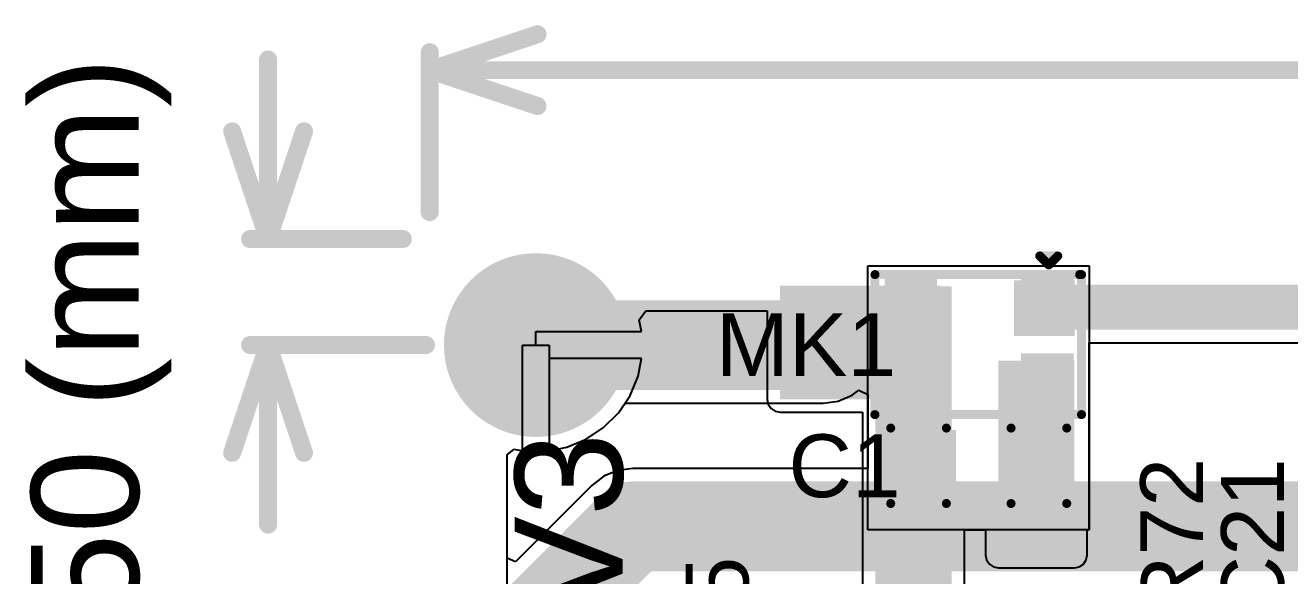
# Model space of a CAD drawing. Header units: millimetres. Extents: x -0.28 to 2.08, y -0.28 to 2.74.
# Drawn here: x -0.284 to 0.42, y 2.433 to 2.74 of the extents above; entities that cross this region are included whole.
import ezdxf

# ---------------------------------------------------------------- set-up
doc = ezdxf.new("R2010")
doc.units = ezdxf.units.MM
doc.header["$MEASUREMENT"] = 0
for name, color, linetype in [('BottomLayer', 5, 'Continuous'), ('BottomSolder', 6, 'Continuous'), ('Mechanical1', 6, 'Continuous'), ('MultiLayer', 9, 'Continuous'), ('PadHoleLayer', 156, 'Continuous'), ('TopLayer', 1, 'Continuous'), ('TopOverlay', 2, 'Continuous'), ('TopPaste', 8, 'Continuous'), ('TopSolder', 216, 'Continuous'), ('ViaHoleLayer', 16, 'Continuous')]:
    doc.layers.add(name, color=color, linetype=linetype)
doc.styles.add('Arial', font='', dxfattribs={"height": 0.2})
doc.styles.get('Arial').set_extended_font_data('Arial')

# ---------------------------------------------------------------- blocks, each defined once
blk = doc.blocks.new('ZTS6117__87')
at = {"layer": 'TopLayer'}
for points in [[(-0.03248, 0.04862), (-0.00886, 0.04862), (-0.00886, 0.02736), (-0.03248, 0.02736)], [(0.00886, 0.04862), (0.03248, 0.04862), (0.03248, 0.02736), (0.00886, 0.02736)], [(-0.03248, -0.02736), (-0.00886, -0.02736), (-0.00886, -0.04862), (-0.03248, -0.04862)], [(0.00886, -0.02736), (0.03248, -0.02736), (0.03248, -0.04862), (0.00886, -0.04862)]]:
    blk.add_hatch(color=1, dxfattribs=at).paths.add_polyline_path(points)
at = {"layer": 'TopPaste'}
for points in [[(-0.03248, 0.04862), (-0.00886, 0.04862), (-0.00886, 0.02736), (-0.03248, 0.02736)], [(0.00886, 0.04862), (0.03248, 0.04862), (0.03248, 0.02736), (0.00886, 0.02736)], [(-0.03248, -0.02736), (-0.00886, -0.02736), (-0.00886, -0.04862), (-0.03248, -0.04862)], [(0.00886, -0.02736), (0.03248, -0.02736), (0.03248, -0.04862), (0.00886, -0.04862)]]:
    blk.add_hatch(color=8, dxfattribs=at).paths.add_polyline_path(points)
at = {"layer": 'TopSolder'}
for points in [[(-0.03648, 0.05262), (-0.00486, 0.05262), (-0.00486, 0.02336), (-0.03648, 0.02336)], [(0.00486, 0.05262), (0.03648, 0.05262), (0.03648, 0.02336), (0.00486, 0.02336)], [(-0.03648, -0.02336), (-0.00486, -0.02336), (-0.00486, -0.05262), (-0.03648, -0.05262)], [(0.00486, -0.02336), (0.03648, -0.02336), (0.03648, -0.05262), (0.00486, -0.05262)]]:
    blk.add_hatch(color=216, dxfattribs=at).paths.add_polyline_path(points)
at = {"layer": 'TopOverlay', "const_width": 0.005}
for points in [[(0.03895, 0.05705), (-0.039, 0.05705)], [(-0.039, -0.05795), (-0.039, 0.056)], [(0.039, 0.057), (0.03895, 0.05705)], [(0.039, -0.058), (0.039, 0.057)], [(-0.04937, 0.0338), (-0.04937, 0.0438)], [(-0.04437, 0.0388), (-0.04937, 0.0438)], [(-0.04937, 0.0338), (-0.04437, 0.0388)], [(0.039, -0.05795), (-0.039, -0.05795)]]:
    blk.add_lwpolyline(points, dxfattribs=at)
at = {"layer": 'TopOverlay', "const_width": 0.0025}
for points in [[(-0.04025, 0.05705, 1), (-0.03775, 0.05705, 1)], [(-0.04025, 0.056, 1), (-0.03775, 0.056, 1)], [(0.0377, 0.05705, 1), (0.0402, 0.05705, 1)], [(0.0377, 0.05705, 1), (0.0402, 0.05705, 1)], [(0.03775, 0.057, 1), (0.04025, 0.057, 1)], [(0.03775, 0.057, 1), (0.04025, 0.057, 1)], [(-0.05062, 0.0438, 1), (-0.04812, 0.0438, 1)], [(-0.05062, 0.0438, 1), (-0.04812, 0.0438, 1)], [(-0.05062, 0.0338, 1), (-0.04812, 0.0338, 1)], [(-0.05062, 0.0338, 1), (-0.04812, 0.0338, 1)], [(-0.04562, 0.0388, 1), (-0.04312, 0.0388, 1)], [(-0.04562, 0.0388, 1), (-0.04312, 0.0388, 1)], [(-0.04025, -0.05795, 1), (-0.03775, -0.05795, 1)], [(-0.04025, -0.05795, 1), (-0.03775, -0.05795, 1)], [(0.03775, -0.05795, 1), (0.04025, -0.05795, 1)], [(0.03775, -0.058, 1), (0.04025, -0.058, 1)]]:
    blk.add_lwpolyline(points, format="xyb", close=True, dxfattribs=at)
blk = doc.blocks.new('CAP_0603_111')
at = {"layer": 'TopLayer'}
for points in [[(-0.015, 0.0175), (-0.015, -0.0175), (-0.045, -0.0175), (-0.045, 0.0175)], [(0.045, 0.0175), (0.045, -0.0175), (0.015, -0.0175), (0.015, 0.0175)]]:
    blk.add_hatch(color=1, dxfattribs=at).paths.add_polyline_path(points)
at = {"layer": 'TopPaste'}
for points in [[(-0.015, 0.0175), (-0.015, -0.0175), (-0.045, -0.0175), (-0.045, 0.0175)], [(0.045, 0.0175), (0.045, -0.0175), (0.015, -0.0175), (0.015, 0.0175)]]:
    blk.add_hatch(color=8, dxfattribs=at).paths.add_polyline_path(points)
at = {"layer": 'TopSolder'}
for points in [[(-0.01264, 0.01986), (-0.01264, -0.01986), (-0.04736, -0.01986), (-0.04736, 0.01986)], [(0.04736, 0.01986), (0.04736, -0.01986), (0.01264, -0.01986), (0.01264, 0.01986)]]:
    blk.add_hatch(color=216, dxfattribs=at).paths.add_polyline_path(points)
at = {"layer": 'TopOverlay', "const_width": 0.005}
for points in [[(-0.018, 0.021), (-0.049, 0.021)], [(-0.049, 0.021), (-0.049, -0.021)], [(0.049, 0.021), (0.018, 0.021)], [(0.049, 0.021), (0.049, -0.021)], [(-0.018, -0.021), (-0.049, -0.021)], [(0.049, -0.021), (0.018, -0.021)]]:
    blk.add_lwpolyline(points, dxfattribs=at)
at = {"layer": 'TopOverlay', "const_width": 0.0025}
for points in [[(-0.05025, 0.021, 1), (-0.04775, 0.021, 1)], [(-0.05025, 0.021, 1), (-0.04775, 0.021, 1)], [(-0.01925, 0.021, 1), (-0.01675, 0.021, 1)], [(0.01675, 0.021, 1), (0.01925, 0.021, 1)], [(0.04775, 0.021, 1), (0.05025, 0.021, 1)], [(0.04775, 0.021, 1), (0.05025, 0.021, 1)], [(-0.05025, -0.021, 1), (-0.04775, -0.021, 1)], [(-0.05025, -0.021, 1), (-0.04775, -0.021, 1)], [(-0.01925, -0.021, 1), (-0.01675, -0.021, 1)], [(0.01675, -0.021, 1), (0.01925, -0.021, 1)], [(0.04775, -0.021, 1), (0.05025, -0.021, 1)], [(0.04775, -0.021, 1), (0.05025, -0.021, 1)]]:
    blk.add_lwpolyline(points, format="xyb", close=True, dxfattribs=at)

msp = doc.modelspace()

# ---------------------------------------------------------------- hatches: boundary and pattern name
at = {"layer": 'BottomLayer'}
h = msp.add_hatch(color=5, dxfattribs=at)
edge = h.paths.add_edge_path()
edge.add_arc((0, 2.56189), 0.04921, 0, 360)
h = msp.add_hatch(color=5, dxfattribs=at)
edge = h.paths.add_edge_path()
edge.add_arc((0.15994, 2.56189), 0.01181, 0, 360)
h = msp.add_hatch(color=5, dxfattribs=at)
edge = h.paths.add_edge_path()
edge.add_arc((0.27811, 2.45994), 0.01181, 0, 360)
at = {"layer": 'BottomSolder'}
h = msp.add_hatch(color=6, dxfattribs=at)
edge = h.paths.add_edge_path()
edge.add_arc((0, 2.56189), 0.05118, 0, 360)
at = {"layer": 'MultiLayer'}
h = msp.add_hatch(color=9, dxfattribs=at)
edge = h.paths.add_edge_path()
edge.add_arc((0, 2.56189), 0.04921, 0, 360)
at = {"layer": 'PadHoleLayer'}
h = msp.add_hatch(color=156, dxfattribs=at)
edge = h.paths.add_edge_path()
edge.add_arc((0, 2.56189), 0.03937, 0, 360)
at = {"layer": 'TopLayer'}
h = msp.add_hatch(color=1, dxfattribs=at)
edge = h.paths.add_edge_path()
edge.add_arc((0, 2.56189), 0.04921, 0, 360)
for points in [[(0.3, 2.598), (0.26624, 2.598), (0.26624, 2.567), (0.3, 2.567)], [(0.136, 2.53167), (0.22538, 2.53167), (0.22538, 2.595), (0.136, 2.595)], [(0.189, 2.25585), (0.23156, 2.25585), (0.23156, 2.59463), (0.189, 2.59463)], [(0.25756, 2.44494), (0.29979, 2.44494), (0.29979, 2.5533), (0.25756, 2.5533)]]:
    msp.add_hatch(color=1, dxfattribs=at).paths.add_polyline_path(points)
h = msp.add_hatch(color=1, dxfattribs=at)
edge = h.paths.add_edge_path()
edge.add_arc((0.15994, 2.56189), 0.01181, 0, 360)
h = msp.add_hatch(color=1, dxfattribs=at)
edge = h.paths.add_edge_path()
edge.add_arc((0.27811, 2.45994), 0.01181, 0, 360)
at = {"layer": 'TopSolder'}
h = msp.add_hatch(color=216, dxfattribs=at)
edge = h.paths.add_edge_path()
edge.add_arc((0, 2.56189), 0.05118, 0, 360)
at = {"layer": 'ViaHoleLayer'}
h = msp.add_hatch(color=16, dxfattribs=at)
edge = h.paths.add_edge_path()
edge.add_arc((0.15994, 2.56189), 0.00591, 0, 360)
h = msp.add_hatch(color=16, dxfattribs=at)
edge = h.paths.add_edge_path()
edge.add_arc((0.27811, 2.45994), 0.00591, 0, 360)

# ---------------------------------------------------------------- linework, layer by layer
at = {"layer": 'BottomLayer'}
for p, q in [((0.18477, 2.45894), (0.18482, 2.606)), ((0.18482, 2.606), (0.308, 2.606)), ((0.308, 2.606), (0.308, 2.45894)), ((-0.0075, 2.50301), (-0.0075, 2.56189)), ((-0.0075, 2.56189), (0.0075, 2.56189)), ((0.0075, 2.56189), (0.0075, 2.50301)), ((0.17608, 2.53394), (0.1798, 2.53679)), ((0.1798, 2.53679), (0.1848, 2.53432)), ((0.1848, 2.53432), (0.18478, 2.49322)), ((0.04599, 2.52414), (0.04965, 2.52961)), ((0.04965, 2.52961), (0.15994, 2.52961)), ((0.15994, 2.52961), (0.1683, 2.53071)), ((0.1683, 2.53071), (0.17608, 2.53394)), ((0.03775, 2.5159), (0.04599, 2.52414)), ((0.02805, 2.50942), (0.03775, 2.5159)), ((0.01727, 2.50495), (0.02805, 2.50942)), ((-0.01602, 2.50076), (-0.01215, 2.50394)), ((-0.01602, 2.44315), (-0.01602, 2.50076)), ((-0.01215, 2.50394), (-0.0075, 2.50301)), ((0.0075, 2.50301), (0.01727, 2.50495)), ((0.04561, 2.49212), (0.03782, 2.4889)), ((0.05396, 2.49322), (0.04561, 2.49212)), ((0.18478, 2.49322), (0.05396, 2.49322)), ((0.03782, 2.4889), (0.03114, 2.48377)), ((0.03114, 2.48377), (-0.0114, 2.44123)), ((0.308, 2.45894), (0.18477, 2.45894)), ((-0.0114, 2.44123), (-0.01602, 2.44315))]:
    msp.add_line(p, q, dxfattribs=at)
at = {"layer": 'BottomLayer', "const_width": 0.05}
for points in [[(0, 2.56189), (0.15994, 2.56189)], [(-0.00106, 2.40593), (0.05396, 2.46094)], [(0.05396, 2.46094), (0.50701, 2.46094)]]:
    msp.add_lwpolyline(points, dxfattribs=at)
at = {"layer": 'BottomLayer', "const_width": 0.025}
for points in [[(-0.0125, 2.56189, 1), (0.0125, 2.56189, 1)], [(0.14744, 2.56189, 1), (0.17244, 2.56189, 1)], [(0.04146, 2.46094, 1), (0.06646, 2.46094, 1)], [(0.04146, 2.46094, 1), (0.06646, 2.46094, 1)]]:
    msp.add_lwpolyline(points, format="xyb", close=True, dxfattribs=at)
at = {"layer": 'Mechanical1', "const_width": 0.01}
for points in [[(-0.05905, 2.715), (0.00095, 2.735)], [(-0.14906, 2.62094), (-0.14906, 2.72094)], [(-0.05905, 2.63594), (-0.05905, 2.725)], [(-0.05905, 2.715), (0.00095, 2.695)], [(-0.05905, 2.715), (0.62328, 2.715)], [(-0.16906, 2.68094), (-0.14906, 2.62094)], [(-0.14906, 2.62094), (-0.12906, 2.68094)], [(-0.15906, 2.62094), (-0.07405, 2.62094)], [(-0.16906, 2.50189), (-0.14906, 2.56189)], [(-0.15906, 2.56189), (-0.06118, 2.56189)], [(-0.14906, 2.56189), (-0.12906, 2.50189)], [(-0.14906, 2.46189), (-0.14906, 2.56189)]]:
    msp.add_lwpolyline(points, dxfattribs=at)
at = {"layer": 'Mechanical1', "const_width": 0.005}
for points in [[(-0.00155, 2.735, 1), (0.00345, 2.735, 1)], [(-0.15156, 2.72094, 1), (-0.14656, 2.72094, 1)], [(-0.06155, 2.725, 1), (-0.05655, 2.725, 1)], [(-0.06155, 2.715, 1), (-0.05655, 2.715, 1)], [(-0.06155, 2.715, 1), (-0.05655, 2.715, 1)], [(-0.06155, 2.715, 1), (-0.05655, 2.715, 1)], [(-0.00155, 2.695, 1), (0.00345, 2.695, 1)], [(-0.17156, 2.68094, 1), (-0.16656, 2.68094, 1)], [(-0.13156, 2.68094, 1), (-0.12656, 2.68094, 1)], [(-0.06155, 2.63594, 1), (-0.05655, 2.63594, 1)], [(-0.16156, 2.62094, 1), (-0.15656, 2.62094, 1)], [(-0.15156, 2.62094, 1), (-0.14656, 2.62094, 1)], [(-0.15156, 2.62094, 1), (-0.14656, 2.62094, 1)], [(-0.15156, 2.62094, 1), (-0.14656, 2.62094, 1)], [(-0.07655, 2.62094, 1), (-0.07155, 2.62094, 1)], [(-0.16156, 2.56189, 1), (-0.15656, 2.56189, 1)], [(-0.15156, 2.56189, 1), (-0.14656, 2.56189, 1)], [(-0.15156, 2.56189, 1), (-0.14656, 2.56189, 1)], [(-0.15156, 2.56189, 1), (-0.14656, 2.56189, 1)], [(-0.06368, 2.56189, 1), (-0.05868, 2.56189, 1)], [(-0.17156, 2.50189, 1), (-0.16656, 2.50189, 1)], [(-0.13156, 2.50189, 1), (-0.12656, 2.50189, 1)], [(-0.15156, 2.46189, 1), (-0.14656, 2.46189, 1)]]:
    msp.add_lwpolyline(points, format="xyb", close=True, dxfattribs=at)
at = {"layer": 'TopLayer'}
for p, q in [((0.18477, 2.45894), (0.18482, 2.606)), ((0.18482, 2.606), (0.308, 2.606)), ((0.308, 2.606), (0.308, 2.45894)), ((0.05758, 2.57594), (0.0613, 2.58094)), ((0.0613, 2.58094), (0.12886, 2.58094)), ((0.12886, 2.58094), (0.12886, 2.53167)), ((0, 2.56189), (0, 2.56939)), ((0, 2.56939), (0.05888, 2.56939)), ((0.05888, 2.56939), (0.05758, 2.57594)), ((0.308, 2.45894), (0.308, 2.56312)), ((0.308, 2.56312), (0.43276, 2.56312)), ((-0.0075, 2.50301), (-0.0075, 2.56189)), ((-0.0075, 2.56189), (0, 2.56189)), ((0.05888, 2.55439), (0.0075, 2.55439)), ((0.0075, 2.55439), (0.0075, 2.50301)), ((0.05694, 2.54462), (0.05888, 2.55439)), ((0.05247, 2.53384), (0.05694, 2.54462)), ((0.04599, 2.52414), (0.05247, 2.53384)), ((0.12886, 2.53167), (0.12941, 2.52894)), ((0.12941, 2.52894), (0.13095, 2.52663)), ((0.03775, 2.5159), (0.04599, 2.52414)), ((0.13095, 2.52663), (0.13327, 2.52508)), ((0.13327, 2.52508), (0.136, 2.52454)), ((0.136, 2.52454), (0.18186, 2.52454)), ((0.18186, 2.52454), (0.18186, 2.25585)), ((0.02805, 2.50942), (0.03775, 2.5159)), ((0.01727, 2.50495), (0.02805, 2.50942)), ((-0.01602, 2.50076), (-0.01215, 2.50394)), ((-0.01602, 2.3587), (-0.01602, 2.50076)), ((-0.01215, 2.50394), (-0.0075, 2.50301)), ((0.0075, 2.50301), (0.01727, 2.50495)), ((0.308, 2.45894), (0.18477, 2.45894)), ((0.2387, 2.38108), (0.2387, 2.45894)), ((0.2387, 2.45894), (0.25042, 2.45894)), ((0.25042, 2.45894), (0.25042, 2.44494)), ((0.30693, 2.44494), (0.30693, 2.45894)), ((0.30693, 2.45894), (0.308, 2.45894)), ((0.25042, 2.44494), (0.25097, 2.44221)), ((0.30639, 2.44221), (0.30693, 2.44494)), ((0.25097, 2.44221), (0.25251, 2.4399)), ((0.25251, 2.4399), (0.25483, 2.43835)), ((0.25483, 2.43835), (0.25756, 2.43781)), ((0.25756, 2.43781), (0.29979, 2.43781)), ((0.29979, 2.43781), (0.30253, 2.43835)), ((0.30253, 2.43835), (0.30484, 2.4399)), ((0.30484, 2.4399), (0.30639, 2.44221))]:
    msp.add_line(p, q, dxfattribs=at)
at = {"layer": 'TopLayer', "const_width": 0.025}
msp.add_lwpolyline([(0.285, 2.583), (0.441, 2.583)], dxfattribs=at)
at = {"layer": 'TopLayer', "const_width": 0.0125}
msp.add_lwpolyline([(0.27875, 2.583, 1), (0.29125, 2.583, 1)], format="xyb", close=True, dxfattribs=at)

# ---------------------------------------------------------------- block references
for name, p, rotation in [('ZTS6117__87', (0.24675, 2.56215), 270), ('CAP_0603_111', (0.24656, 2.49467), 180)]:
    msp.add_blockref(name, p, dxfattribs=dict(rotation=rotation))

# ---------------------------------------------------------------- texts
at = {"layer": 'Mechanical1', "style": 'Arial'}
msp.add_text('1.50 (mm)', height=0.06, rotation=90, dxfattribs=at).set_placement((-0.22104, 2.34049))
at = {"layer": 'TopOverlay', "style": 'Arial'}
for s, p in [('MK1', (0.10012, 2.54466)), ('C1', (0.14062, 2.47717))]:
    msp.add_text(s, height=0.035, dxfattribs=at).set_placement(p)
for s, height, p in [('3V3', 0.06, (0.0483, 2.36406)), ('R72', 0.035, (0.37149, 2.40935)), ('C21', 0.035, (0.41649, 2.40918)), ('R65', 0.035, (0.11844, 2.35429))]:
    msp.add_text(s, height=height, rotation=90, dxfattribs=at).set_placement(p)

doc.saveas('drawing.dxf')
